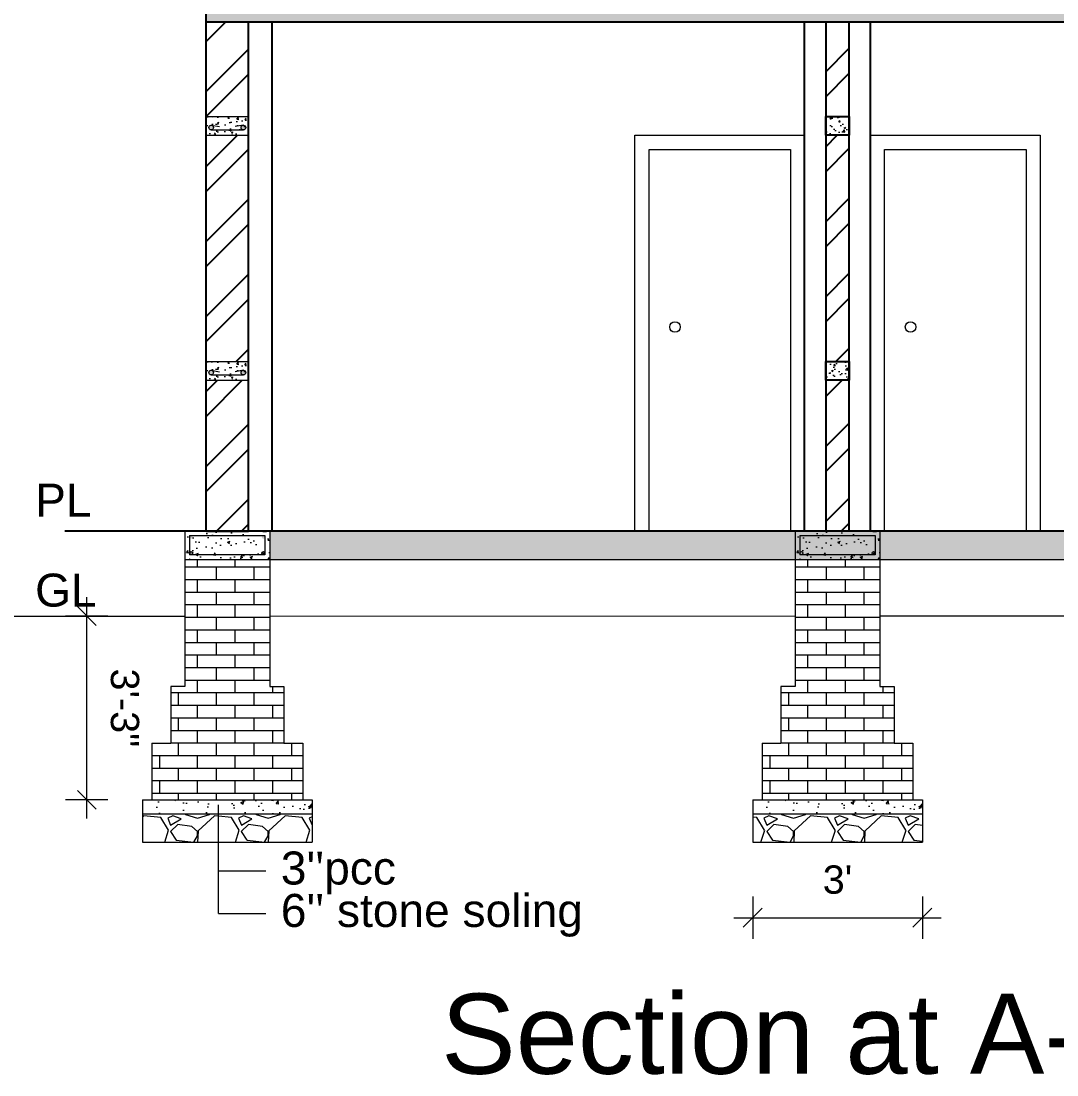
# Model space of a CAD drawing. Header units: inches. Extents: x 45643 to 78083, y -17830 to -3084.
# Drawn here: x 55432.8 to 55652.7, y -17231.1 to -17007.5 of the extents above; entities that cross this region are included whole.
import ezdxf

# ---------------------------------------------------------------- set-up
doc = ezdxf.new("R2010")
doc.units = ezdxf.units.IN
doc.header["$MEASUREMENT"] = 0
for name, color, linetype, lineweight in [('A_Title Text', 105, 'Continuous', 60), ('door', 3, 'Continuous', 13), ('steps', 253, 'Continuous', 20), ('WALL - A', 1, 'Continuous', 40)]:
    doc.layers.add(name, color=color, linetype=linetype, lineweight=lineweight)
doc.styles.add('Arial', font='arial.ttf')
doc.styles.get("Standard").update_dxf_attribs({"font": 'times.ttf'})
doc.dimstyles.new('Sudeep', dxfattribs={"dimtxt": 6, "dimasz": 4, "dimexe": 4.5, "dimexo": 4.5, "dimgap": 5, "dimtad": 1, "dimdec": 0, "dimlunit": 4, "dimtxsty": 'Arial', "dimblk": 'OBLIQUE', "dimcen": 250, "dimdle": 4, "dimclrd": 86, "dimclre": 5, "dimclrt": 1, "dimadec": 0, "dimazin": 0, "dimtfac": 1, "dimtdec": 0, "dimtix": 1, "dimtmove": 1, "dimatfit": 3, "dimldrblk": 'OBLIQUE', "dimfxl": 4.5, "dimfxlon": 1, "dimfrac": 2, "dimlwd": 15, "dimlwe": 13, "dimarcsym": 0})
pattern_1 = [(45, (53.661, -2485.036), (-7.9549513, 7.9549513), []), (45, (58.964, -2485.036), (-7.9549513, 7.9549513), [])]
pattern_2 = [(228.0127875, (-305569.0269, 13606.1665), (-120, -135), [2.01804, -199.7863207]), (184.96974073, (-305570.37694, 13604.66654), (180, 15), [3.46302, -342.8388714]), (132.51044708, (-305573.8269, 13604.3665), (150, -165), [2.44182, -241.74048894]), (267.273689, (-305579.67694, 13600.6165), (15, 300), [3.15357, -312.2033706]), (292.83365418, (-305579.82694, 13597.4665), (-75, 180), [3.092325, -306.1405969]), (357.273689, (-305578.62694, 13594.6165), (-300, 15), [3.15357, -312.2033706]), (37.69424047, (-305575.47694, 13594.46654), (-195, -150), [4.170435, -412.87272823]), (72.25532837, (-305572.17694, 13597.01654), (105, 330), [3.93732, -389.79482245]), (121.42956562, (-305570.97694, 13600.7665), (-120, 195), [3.16425, -313.26109665]), (175.2363583, (-305572.627, 13603.4665), (165, -15), [3.61248, -177.0114387]), (222.3974378, (-305576.22694, 13603.76654), (-180, -165), [4.67172, -462.5006251]), (138.81407483, (-305564.827, 13600.4665), (-105, 90), [1.594515, -157.8576722]), (171.4692344, (-305566.02694, 13601.5165), (195, -30), [3.033555, -300.32267124]), (225, (-305569.027, 13601.967), (-2e-15, -15), [2.121315, -19.09188844]), (203.1985905, (-305570.077, 13603.7665), (75, 30), [1.14237, -113.0942266]), (291.8014095, (-305571.127, 13603.3165), (-15, 45), [1.615545, -79.1619271]), (30.9637565, (-305570.527, 13601.8165), (45, 30), [2.623935, -84.8403434]), (161.5650512, (-305568.277, 13603.1665), (30, -15), [1.897365, -45.5367999]), (16.38954033, (-305579.8269, 13603.3165), (150, 45), [2.658, -263.1426772]), (70.34617594, (-305577.2769, 13604.0665), (-60, -165), [2.229915, -220.7611162]), (293.1985905, (-305568.277, 13606.1665), (-30, 75), [2.284725, -111.9518716]), (343.61045967, (-305567.3769, 13604.0665), (-150, 45), [2.658, -263.1426772]), (339.4439548, (-305579.827, 13594.0165), (-75, 30), [2.5632, -125.5968562]), (294.77514057, (-305577.4269, 13593.1165), (-75, 165), [2.14767, -212.61964595]), (66.8014095, (-305568.127, 13591.1665), (30, 75), [2.284725, -111.9518716]), (17.35402464, (-305567.2269, 13593.2665), (-195, -60), [2.514465, -248.9313542]), (69.4439548, (-305575.477, 13591.1665), (-30, -75), [1.2816, -126.8784562]), (101.3099325, (-305569.027, 13591.1665), (-15, 60), [0.76485, -75.7204427]), (165.9637565, (-305569.177, 13591.9165), (45, -15), [3.092325, -58.7542594]), (186.00900596, (-305572.17694, 13592.6665), (150, 15), [2.86575, -283.7088476]), (303.6900675, (-305570.527, 13600.4665), (-15, 30), [2.16333, -51.91993913]), (353.15722659, (-305569.32694, 13598.66654), (255, -30), [3.77691, -373.91343936]), (60.9453959, (-305565.577, 13598.2165), (-60, -105), [1.54434, -152.8901121]), (90, (-305564.827, 13599.567), (-15, 15), [0.9, -14.1]), (120.25643716, (-305572.4769, 13593.1165), (60, -105), [2.08386, -206.30279984]), (48.0127875, (-305573.5269, 13594.9165), (120, 135), [4.03608, -197.7682807]), (0, (-305570.827, 13597.917), (15, 15), [3.9, -11.1]), (325.30484647, (-305566.9269, 13597.9165), (150, -105), [2.37171, -234.7991145]), (254.0546041, (-305564.977, 13596.5665), (-15, -60), [2.18403, -107.01761834]), (207.64597536, (-305565.57694, 13594.46654), (-285, -150), [3.555975, -352.04211273]), (175.42607874, (-305568.72694, 13592.81654), (-195, 15), [3.761985, -372.4361011])]
pattern_3 = [(50, (-8851.66, 99396.5213), (5.73808146, -0.50201708), [0.6, -6.6]), (355, (-8851.66, 99396.521), (-1.11001067, 6.01753707), [0.48, -5.28]), (100.4514, (-8851.1816, 99396.4794), (4.62807505, 5.51551634), [0.50992152, -5.6091369]), (46.1842, (-8851.66, 99398.121), (8.5379284, -1.3241521), [0.9, -9.9]), (96.6356, (-8850.948, 99398.011), (7.47730164, 7.79294297), [0.7648823, -8.413704]), (351.1842, (-8851.66, 99398.121), (7.47729556, 7.7929488), [0.72, -7.92]), (21, (-8850.86, 99397.7213), (4.77525642, -3.22095113), [0.6, -6.6]), (326, (-8850.86, 99397.721), (1.94652266, 5.80120036), [0.48, -5.28]), (71.4514, (-8850.462, 99397.453), (6.72178103, 2.58024397), [0.50992152, -5.6091369]), (37.5, (-8851.6598, 99396.5213), (0.097278843, 2.66315083), [0, -5.216, 0, -5.36, 0, -5.3]), (7.5, (-8851.6598, 99396.5213), (2.1045563, 3.155293695), [0, -3.056, 0, -5.096, 0, -2.02]), (327.5, (-8853.4438, 99396.5213), (4.27057949, -0.180438974), [0, -2, 0, -6.24, 0, -8.28]), (317.5, (-8854.2438, 99396.5213), (4.66548935, 0.80083986), [0, -2.6, 0, -4.144, 0, -5.88])]
pattern_4 = [(50, (-8722.16, 99396.5213), (5.73808146, -0.50201708), [0.6, -6.6]), (355, (-8722.16, 99396.521), (-1.11001067, 6.01753707), [0.48, -5.28]), (100.4514, (-8721.6816, 99396.4794), (4.62807505, 5.51551634), [0.50992152, -5.6091369]), (46.1842, (-8722.16, 99398.121), (8.5379284, -1.3241521), [0.9, -9.9]), (96.6356, (-8721.448, 99398.011), (7.47730164, 7.79294297), [0.7648823, -8.413704]), (351.1842, (-8722.16, 99398.121), (7.47729556, 7.7929488), [0.72, -7.92]), (21, (-8721.36, 99397.7213), (4.77525642, -3.22095113), [0.6, -6.6]), (326, (-8721.36, 99397.721), (1.94652266, 5.80120036), [0.48, -5.28]), (71.4514, (-8720.962, 99397.453), (6.72178103, 2.58024397), [0.50992152, -5.6091369]), (37.5, (-8722.1598, 99396.5213), (0.097278843, 2.66315083), [0, -5.216, 0, -5.36, 0, -5.3]), (7.5, (-8722.1598, 99396.5213), (2.1045563, 3.155293695), [0, -3.056, 0, -5.096, 0, -2.02]), (327.5, (-8723.9438, 99396.5213), (4.27057949, -0.180438974), [0, -2, 0, -6.24, 0, -8.28]), (317.5, (-8724.7438, 99396.5213), (4.66548935, 0.80083986), [0, -2.6, 0, -4.144, 0, -5.88])]
pattern_5 = [(50, (53.6606, -2485.0362), (3.58630091, -0.31376067), [0.375, -4.125]), (355, (53.6606, -2485.0362), (-0.69375667, 3.76096067), [0.3, -3.3]), (100.4514445, (53.9595, -2485.0623), (2.89254423, 3.44719995), [0.31870096, -3.50571056]), (46.1842, (53.6606, -2484.036), (5.33620665, -0.8275964), [0.5625, -6.1875]), (96.635635, (54.1053, -2484.105), (4.67330973, 4.870593), [0.4780517, -5.2585688]), (351.184164, (53.6606, -2484.036), (4.6733097, 4.870593), [0.45, -4.95]), (21, (54.1606, -2484.2862), (2.98453526, -2.01309445), [0.375, -4.125]), (326, (54.1606, -2484.2862), (1.21657666, 3.62575023), [0.3, -3.3]), (71.451445, (54.4093, -2484.454), (4.20111188, 1.61265576), [0.31870095, -3.50571056]), (37.5, (53.6606, -2485.0362), (0.060799277, 1.66446927), [0, -3.26, 0, -3.35, 0, -3.3125]), (7.5, (53.6606, -2485.0362), (1.315347687, 1.97205856), [0, -1.91, 0, -3.185, 0, -1.2625]), (327.5, (52.5456, -2485.0362), (2.66911218, -0.11277436), [0, -1.25, 0, -3.9, 0, -5.175]), (317.5, (52.0456, -2485.0362), (2.91593085, 0.50052491), [0, -1.625, 0, -2.59, 0, -3.675])]

# ---------------------------------------------------------------- blocks, each defined once
blk = doc.blocks.new('_Oblique')
at = {"color": 0, "linetype": 'ByBlock', "lineweight": -2}
blk.add_line((-0.5, -0.5), (0.5, 0.5), dxfattribs=at)
blk = doc.blocks.new('*D1843')
at = {"layer": 'A_Title Text', "color": 86, "lineweight": 15, "transparency": 16777216}
blk.add_line((55446.77, -17176.7), (55446.77, -17129.71), dxfattribs=at)
at = {"layer": 'A_Title Text', "color": 5, "lineweight": 13, "transparency": 16777216}
for p, q in [((55451.27, -17133.71), (55442.27, -17133.71)), ((55451.27, -17172.7), (55442.27, -17172.7))]:
    blk.add_line(p, q, dxfattribs=at)
at = {"layer": 'Defpoints', "color": 0, "transparency": 16777216}
for p in [(55446.77, -17133.71), (55458.59, -17133.71), (55458.59, -17172.7)]:
    blk.add_point(p, dxfattribs=at)
at = {"layer": 'A_Title Text', "color": 86, "lineweight": 15, "transparency": 16777216, "xscale": 4, "yscale": 4, "zscale": 4}
for p, rotation in [((55446.77, -17133.71), 90.00136327111544), ((55446.77, -17172.7), 270.0013632711154)]:
    blk.add_blockref('_Oblique', p, dxfattribs=dict(at, rotation=rotation))
at = {"layer": 'A_Title Text', "color": 1, "transparency": 16777216, "insert": (55454.84, -17153.2), "char_height": 6, "attachment_point": 5, "rotation": 270.0014, "style": 'Arial'}
blk.add_mtext('3\'-3"', dxfattribs=at)
blk = doc.blocks.new('*D1844')
at = {"layer": 'A_Title Text', "color": 5, "lineweight": 13, "transparency": 16777216}
for p, q in [((55588.09, -17193.23), (55588.09, -17202.23)), ((55624.09, -17193.23), (55624.09, -17202.23))]:
    blk.add_line(p, q, dxfattribs=at)
at = {"layer": 'A_Title Text', "color": 86, "lineweight": 15, "transparency": 16777216}
blk.add_line((55584.09, -17197.73), (55628.09, -17197.73), dxfattribs=at)
at = {"layer": 'Defpoints', "color": 0, "transparency": 16777216}
for p in [(55588.09, -17178.7), (55624.09, -17178.7), (55624.09, -17197.73)]:
    blk.add_point(p, dxfattribs=at)
at = {"layer": 'A_Title Text', "color": 86, "lineweight": 15, "transparency": 16777216, "xscale": 4, "yscale": 4, "zscale": 4, "rotation": 180}
blk.add_blockref('_Oblique', (55588.09, -17197.73), dxfattribs=at)
at = {"layer": 'A_Title Text', "color": 86, "lineweight": 15, "transparency": 16777216, "xscale": 4, "yscale": 4, "zscale": 4}
blk.add_blockref('_Oblique', (55624.09, -17197.73), dxfattribs=at)
at = {"layer": 'A_Title Text', "color": 1, "transparency": 16777216, "insert": (55606.09, -17189.67), "char_height": 6, "attachment_point": 5, "style": 'Arial'}
blk.add_mtext("3'", dxfattribs=at)

msp = doc.modelspace()

# ---------------------------------------------------------------- hatches: boundary and pattern name
at = {"linetype": 'ByBlock', "lineweight": 5}
h = msp.add_hatch(dxfattribs=at)
h.set_pattern_fill('AR-CONC', scale=0.5, style=0)
h.set_pattern_definition([(50, (9233.162, 51776.0503), (3.58630091, -0.31376067), [0.375, -4.125]), (355, (9233.162, 51776.0503), (-0.69375667, 3.76096067), [0.3, -3.3]), (100.4514, (9233.4607, 51776.024), (2.89254691, 3.44719771), [0.31870095, -3.50571056]), (46.1842, (9233.162, 51777.0503), (5.33620524, -0.82759507), [0.5625, -6.1875]), (96.6356, (9233.6066, 51776.9813), (4.67331353, 4.87058935), [0.47805144, -5.258565]), (351.1842, (9233.162, 51777.0503), (4.67330973, 4.870593), [0.45, -4.95]), (21, (9233.662, 51776.8003), (2.98453526, -2.01309445), [0.375, -4.125]), (326, (9233.662, 51776.8003), (1.21657666, 3.62575023), [0.3, -3.3]), (71.4514, (9233.9106, 51776.6325), (4.20111314, 1.61265248), [0.31870095, -3.50571056]), (37.5, (9233.1619, 51776.0503), (0.060799277, 1.66446927), [0, -3.26, 0, -3.35, 0, -3.3125]), (7.5, (9233.1619, 51776.0503), (1.315347687, 1.97205856), [0, -1.91, 0, -3.185, 0, -1.2625]), (327.5, (9232.0469, 51776.0503), (2.66911218, -0.112774359), [0, -1.25, 0, -3.9, 0, -5.175]), (317.5, (9231.5469, 51776.0503), (2.91593085, 0.50052491), [0, -1.625, 0, -2.59, 0, -3.675])])
h.paths.add_polyline_path([(55481.09, -17027.7), (55472.09, -17027.7), (55472.09, -17031.7), (55481.09, -17031.7)])
edge = h.paths.add_edge_path(flags=16)
edge.add_arc((55480, -17030.34), 0.496, 180, 268.058, ccw=False)
edge.add_arc((55480, -17030.34), 0.496, 0, 180, ccw=False)
edge.add_arc((55480, -17030.34), 0.496, -91.942, 0, ccw=False)
edge.add_line((55479.99, -17030.84), (55473.19, -17030.84))
edge.add_arc((55473.17, -17030.34), 0.496, 180, 271.942, ccw=False)
edge.add_arc((55473.17, -17030.34), 0.496, 0, 180, ccw=False)
edge.add_arc((55473.17, -17030.34), 0.496, -88.058, 0, ccw=False)
edge.add_line((55473.19, -17030.84), (55479.99, -17030.84))
h = msp.add_hatch(dxfattribs=at)
h.set_pattern_fill('AR-CONC', scale=0.5, style=0)
h.set_pattern_definition(pattern_5)
h.paths.add_polyline_path([(55603.59, -17027.7), (55603.59, -17031.7), (55608.59, -17031.7), (55608.59, -17027.7)])
h = msp.add_hatch(color=7, dxfattribs=at)
h.paths.add_polyline_path([(55480.5, -17030.07, 0.414214), (55480, -17029.57), (55479.84, -17029.6, 0.315664), (55479.51, -17030.07, 1)])
h.paths.add_polyline_path([(55473.34, -17029.6), (55473.17, -17029.57, 0.414214), (55472.67, -17030.07, 0.404321), (55473.15, -17030.57), (55473.19, -17030.57, 0.404321), (55473.67, -17030.07, 0.315664)])
h = msp.add_hatch(dxfattribs=at)
h.set_pattern_fill('AR-CONC', scale=0.5, style=0)
h.set_pattern_definition([(50, (9233.162, 51724.0503), (3.58630091, -0.31376067), [0.375, -4.125]), (355, (9233.162, 51724.0503), (-0.69375667, 3.76096067), [0.3, -3.3]), (100.4514, (9233.4607, 51724.024), (2.89254691, 3.44719771), [0.31870095, -3.50571056]), (46.1842, (9233.162, 51725.0503), (5.33620524, -0.82759507), [0.5625, -6.1875]), (96.6356, (9233.6066, 51724.9813), (4.67331353, 4.87058935), [0.47805144, -5.258565]), (351.1842, (9233.162, 51725.0503), (4.67330973, 4.870593), [0.45, -4.95]), (21, (9233.662, 51724.8003), (2.98453526, -2.01309445), [0.375, -4.125]), (326, (9233.662, 51724.8003), (1.21657666, 3.62575023), [0.3, -3.3]), (71.4514, (9233.9106, 51724.6325), (4.20111314, 1.61265248), [0.31870095, -3.50571056]), (37.5, (9233.1619, 51724.0503), (0.060799277, 1.66446927), [0, -3.26, 0, -3.35, 0, -3.3125]), (7.5, (9233.1619, 51724.0503), (1.315347687, 1.97205856), [0, -1.91, 0, -3.185, 0, -1.2625]), (327.5, (9232.0469, 51724.0503), (2.66911218, -0.112774359), [0, -1.25, 0, -3.9, 0, -5.175]), (317.5, (9231.5469, 51724.0503), (2.91593085, 0.50052491), [0, -1.625, 0, -2.59, 0, -3.675])])
h.paths.add_polyline_path([(55481.09, -17079.7), (55472.09, -17079.7), (55472.09, -17083.7), (55481.09, -17083.7)])
edge = h.paths.add_edge_path(flags=16)
edge.add_arc((55480, -17082.34), 0.496, 180, 268.058, ccw=False)
edge.add_arc((55480, -17082.34), 0.496, 0, 180, ccw=False)
edge.add_arc((55480, -17082.34), 0.496, -91.942, 0, ccw=False)
edge.add_line((55479.99, -17082.84), (55473.19, -17082.84))
edge.add_arc((55473.17, -17082.34), 0.496, 180, 271.942, ccw=False)
edge.add_arc((55473.17, -17082.34), 0.496, 0, 180, ccw=False)
edge.add_arc((55473.17, -17082.34), 0.496, -88.058, 0, ccw=False)
edge.add_line((55473.19, -17082.84), (55479.99, -17082.84))
h = msp.add_hatch(dxfattribs=at)
h.set_pattern_fill('AR-CONC', scale=0.5, style=0)
h.set_pattern_definition(pattern_5)
h.paths.add_polyline_path([(55608.59, -17079.7), (55603.59, -17079.7), (55603.59, -17083.7), (55608.59, -17083.7)])
h = msp.add_hatch(color=7, dxfattribs=at)
h.paths.add_polyline_path([(55480.5, -17082.07, 0.414214), (55480, -17081.57), (55479.84, -17081.6, 0.315664), (55479.51, -17082.07, 1)])
h.paths.add_polyline_path([(55473.34, -17081.6), (55473.17, -17081.57, 0.414214), (55472.67, -17082.07, 0.404321), (55473.15, -17082.57), (55473.19, -17082.57, 0.404321), (55473.67, -17082.07, 0.315664)])
at = {"layer": 'door', "ltscale": 0.5}
h = msp.add_hatch(dxfattribs=at)
h.set_pattern_fill('AR-CONC', color=256, scale=0.8, style=0)
h.set_pattern_definition(pattern_3)
h.paths.add_polyline_path([(55485.59, -17115.7), (55467.59, -17115.7), (55467.59, -17121.7), (55485.59, -17121.7), (55485.59, -17116.65)])
h.paths.add_polyline_path([(55484.59, -17116.65), (55484.59, -17120.7), (55468.59, -17120.7), (55468.59, -17116.65), (55468.89, -17116.65, -0.049683), (55468.95, -17116.65)], flags=16)
h.paths.add_polyline_path([(55484.58, -17116.99, -1), (55483.91, -17116.99, -1)], flags=0)
h.paths.add_polyline_path([(55484.59, -17120.37, -1), (55483.92, -17120.37, -1)], flags=16)
h.paths.add_polyline_path([(55469.26, -17120.37, -1), (55468.59, -17120.37, -1)], flags=16)
h = msp.add_hatch(dxfattribs=at)
h.set_pattern_fill('AR-CONC', color=256, scale=0.8, style=0)
h.set_pattern_definition(pattern_4)
h.paths.add_polyline_path([(55615.09, -17115.7), (55597.09, -17115.7), (55597.09, -17121.7), (55615.09, -17121.7), (55615.09, -17116.65)])
h.paths.add_polyline_path([(55614.09, -17116.65), (55614.09, -17120.7), (55598.09, -17120.7), (55598.09, -17116.65), (55598.39, -17116.65, -0.049683), (55598.45, -17116.65)], flags=16)
h.paths.add_polyline_path([(55614.08, -17116.99, -1), (55613.41, -17116.99, -1)], flags=0)
h.paths.add_polyline_path([(55614.09, -17120.37, -1), (55613.42, -17120.37, -1)], flags=16)
h.paths.add_polyline_path([(55598.76, -17120.37, -1), (55598.09, -17120.37, -1)], flags=16)
h = msp.add_hatch(dxfattribs=at)
h.set_pattern_fill('AR-CONC', color=256, scale=0.8, style=0)
h.set_pattern_definition(pattern_3)
h.paths.add_polyline_path([(55484.59, -17116.65), (55468.59, -17116.65), (55468.59, -17120.7), (55484.59, -17120.7)])
h = msp.add_hatch(color=256, dxfattribs=at)
h.paths.add_polyline_path([(55469.26, -17116.98, 0.385424), (55468.95, -17116.65), (55468.89, -17116.65, 0.385424), (55468.59, -17116.98, 1)])
h.paths.add_polyline_path([(55468.59, -17120.37, 1), (55469.26, -17120.37, 1)])
h.paths.add_polyline_path([(55483.91, -17116.99, 1), (55484.58, -17116.99, 1)])
h.paths.add_polyline_path([(55483.92, -17120.37, 1), (55484.59, -17120.37, 1)])
h = msp.add_hatch(dxfattribs=at)
h.set_pattern_fill('AR-CONC', color=256, scale=0.8, style=0)
h.set_pattern_definition(pattern_4)
h.paths.add_polyline_path([(55614.09, -17116.65), (55598.09, -17116.65), (55598.09, -17120.7), (55614.09, -17120.7)])
h = msp.add_hatch(color=256, dxfattribs=at)
h.paths.add_polyline_path([(55598.76, -17116.98, 0.385424), (55598.45, -17116.65), (55598.39, -17116.65, 0.385424), (55598.09, -17116.98, 1)])
h.paths.add_polyline_path([(55598.09, -17120.37, 1), (55598.76, -17120.37, 1)])
h.paths.add_polyline_path([(55613.41, -17116.99, 1), (55614.08, -17116.99, 1)])
h.paths.add_polyline_path([(55613.42, -17120.37, 1), (55614.09, -17120.37, 1)])
at = {"layer": 'door', "ltscale": 0.5, "transparency": 33554648}
h = msp.add_hatch(dxfattribs=at)
h.set_pattern_fill('AR-BRSTD', color=256)
h.set_pattern_definition([(0, (-99925.7338, 9762.727), (0, 2.667), []), (90, (-99925.7338, 9762.727), (-4, 2.667), [2.667, -2.667])])
h.paths.add_polyline_path([(55485.59, -17121.7), (55467.59, -17121.7), (55467.59, -17148.7), (55485.59, -17148.7)])
h.paths.add_polyline_path([(55488.59, -17148.7), (55464.59, -17148.7), (55464.59, -17160.7), (55485.59, -17160.7), (55488.59, -17160.7)])
h.paths.add_polyline_path([(55492.59, -17160.7), (55485.59, -17160.7), (55464.59, -17160.7), (55460.59, -17160.7), (55460.59, -17172.7), (55492.59, -17172.7)])
h = msp.add_hatch(dxfattribs=at)
h.set_pattern_fill('AR-BRSTD', color=256)
h.set_pattern_definition([(0, (-99796.2338, 9762.727), (0, 2.667), []), (90, (-99796.2338, 9762.727), (-4, 2.667), [2.667, -2.667])])
h.paths.add_polyline_path([(55615.09, -17121.7), (55597.09, -17121.7), (55597.09, -17148.7), (55615.09, -17148.7)])
h.paths.add_polyline_path([(55618.09, -17148.7), (55594.09, -17148.7), (55594.09, -17160.7), (55615.09, -17160.7), (55618.09, -17160.7)])
h.paths.add_polyline_path([(55622.09, -17160.7), (55615.09, -17160.7), (55594.09, -17160.7), (55590.09, -17160.7), (55590.09, -17172.7), (55622.09, -17172.7)])
at = {"layer": 'door', "ltscale": 0.5}
h = msp.add_hatch(dxfattribs=at)
h.set_pattern_fill('AR-CONC', color=256, style=0)
h.set_pattern_definition([(50, (50708.8477, 51270.18), (7.17260183, -0.62752135), [0.75, -8.25]), (355, (50708.848, 51270.18), (-1.3875133, 7.5219213), [0.6, -6.6]), (100.4514, (50709.4454, 51270.1277), (5.7850938, 6.8943954), [0.6374019, -7.0114211]), (46.1842, (50708.848, 51272.18), (10.6724105, -1.6551901), [1.125, -12.375]), (96.6356, (50709.737, 51272.042), (9.346627, 9.7411787), [0.9561029, -10.51713]), (351.1842, (50708.848, 51272.18), (9.3466195, 9.741186), [0.9, -9.9]), (21, (50709.8477, 51271.68), (5.9690705, -4.0261889), [0.75, -8.25]), (326, (50709.848, 51271.68), (2.4331533, 7.25150045), [0.6, -6.6]), (71.4514, (50710.345, 51271.3444), (8.4022263, 3.225305), [0.6374019, -7.0114211]), (37.5, (50708.8477, 51270.18), (0.12159855, 3.32893854), [0, -6.52, 0, -6.7, 0, -6.625]), (7.5, (50708.8477, 51270.18), (2.63069537, 3.94411712), [0, -3.82, 0, -6.37, 0, -2.525]), (327.5, (50706.6177, 51270.18), (5.33822436, -0.22554872), [0, -2.5, 0, -7.8, 0, -10.35]), (317.5, (50705.6177, 51270.18), (5.8318617, 1.00104982), [0, -3.25, 0, -5.18, 0, -7.35])])
h.paths.add_polyline_path([(55494.59, -17172.7), (55458.59, -17172.7), (55458.59, -17175.7), (55494.59, -17175.7)])
h = msp.add_hatch(dxfattribs=at)
h.set_pattern_fill('AR-CONC', color=256, style=0)
h.set_pattern_definition([(50, (50838.3477, 51270.18), (7.17260183, -0.62752135), [0.75, -8.25]), (355, (50838.348, 51270.18), (-1.3875133, 7.5219213), [0.6, -6.6]), (100.4514, (50838.9454, 51270.1277), (5.7850938, 6.8943954), [0.6374019, -7.0114211]), (46.1842, (50838.348, 51272.18), (10.6724105, -1.6551901), [1.125, -12.375]), (96.6356, (50839.237, 51272.042), (9.346627, 9.7411787), [0.9561029, -10.51713]), (351.1842, (50838.348, 51272.18), (9.3466195, 9.741186), [0.9, -9.9]), (21, (50839.3477, 51271.68), (5.9690705, -4.0261889), [0.75, -8.25]), (326, (50839.348, 51271.68), (2.4331533, 7.25150045), [0.6, -6.6]), (71.4514, (50839.845, 51271.3444), (8.4022263, 3.225305), [0.6374019, -7.0114211]), (37.5, (50838.3477, 51270.18), (0.12159855, 3.32893854), [0, -6.52, 0, -6.7, 0, -6.625]), (7.5, (50838.3477, 51270.18), (2.63069537, 3.94411712), [0, -3.82, 0, -6.37, 0, -2.525]), (327.5, (50836.1177, 51270.18), (5.33822436, -0.22554872), [0, -2.5, 0, -7.8, 0, -10.35]), (317.5, (50835.1177, 51270.18), (5.8318617, 1.00104982), [0, -3.25, 0, -5.18, 0, -7.35])])
h.paths.add_polyline_path([(55624.09, -17172.7), (55588.09, -17172.7), (55588.09, -17175.7), (55624.09, -17175.7)])
at = {"layer": 'door', "ltscale": 0.5, "transparency": 33554648}
h = msp.add_hatch(dxfattribs=at)
h.set_pattern_fill('GRAVEL', color=256, scale=15)
h.set_pattern_definition(pattern_2)
h.paths.add_polyline_path([(55474.74, -17175.7), (55458.59, -17175.7), (55458.59, -17181.7), (55474.74, -17181.7)])
h = msp.add_hatch(dxfattribs=at)
h.set_pattern_fill('GRAVEL', color=256, scale=15)
h.set_pattern_definition(pattern_2)
h.paths.add_polyline_path([(55494.59, -17181.7), (55494.59, -17175.7), (55474.74, -17175.7), (55474.74, -17181.7)])
h = msp.add_hatch(dxfattribs=at)
h.set_pattern_fill('GRAVEL', color=256, scale=15)
h.set_pattern_definition([(228.0127875, (-305592.5269, 13606.1665), (-120, -135), [2.01804, -199.7863207]), (184.96974073, (-305593.87694, 13604.66654), (180, 15), [3.46302, -342.8388714]), (132.51044708, (-305597.3269, 13604.3665), (150, -165), [2.44182, -241.74048894]), (267.273689, (-305603.17694, 13600.6165), (15, 300), [3.15357, -312.2033706]), (292.83365418, (-305603.32694, 13597.4665), (-75, 180), [3.092325, -306.1405969]), (357.273689, (-305602.12694, 13594.6165), (-300, 15), [3.15357, -312.2033706]), (37.69424047, (-305598.97694, 13594.46654), (-195, -150), [4.170435, -412.87272823]), (72.25532837, (-305595.67694, 13597.01654), (105, 330), [3.93732, -389.79482245]), (121.42956562, (-305594.47694, 13600.7665), (-120, 195), [3.16425, -313.26109665]), (175.2363583, (-305596.127, 13603.4665), (165, -15), [3.61248, -177.0114387]), (222.3974378, (-305599.72694, 13603.76654), (-180, -165), [4.67172, -462.5006251]), (138.81407483, (-305588.327, 13600.4665), (-105, 90), [1.594515, -157.8576722]), (171.4692344, (-305589.52694, 13601.5165), (195, -30), [3.033555, -300.32267124]), (225, (-305592.527, 13601.967), (-2e-15, -15), [2.121315, -19.09188844]), (203.1985905, (-305593.577, 13603.7665), (75, 30), [1.14237, -113.0942266]), (291.8014095, (-305594.627, 13603.3165), (-15, 45), [1.615545, -79.1619271]), (30.9637565, (-305594.027, 13601.8165), (45, 30), [2.623935, -84.8403434]), (161.5650512, (-305591.777, 13603.1665), (30, -15), [1.897365, -45.5367999]), (16.38954033, (-305603.3269, 13603.3165), (150, 45), [2.658, -263.1426772]), (70.34617594, (-305600.7769, 13604.0665), (-60, -165), [2.229915, -220.7611162]), (293.1985905, (-305591.777, 13606.1665), (-30, 75), [2.284725, -111.9518716]), (343.61045967, (-305590.8769, 13604.0665), (-150, 45), [2.658, -263.1426772]), (339.4439548, (-305603.327, 13594.0165), (-75, 30), [2.5632, -125.5968562]), (294.77514057, (-305600.9269, 13593.1165), (-75, 165), [2.14767, -212.61964595]), (66.8014095, (-305591.627, 13591.1665), (30, 75), [2.284725, -111.9518716]), (17.35402464, (-305590.7269, 13593.2665), (-195, -60), [2.514465, -248.9313542]), (69.4439548, (-305598.977, 13591.1665), (-30, -75), [1.2816, -126.8784562]), (101.3099325, (-305592.527, 13591.1665), (-15, 60), [0.76485, -75.7204427]), (165.9637565, (-305592.677, 13591.9165), (45, -15), [3.092325, -58.7542594]), (186.00900596, (-305595.67694, 13592.6665), (150, 15), [2.86575, -283.7088476]), (303.6900675, (-305594.027, 13600.4665), (-15, 30), [2.16333, -51.91993913]), (353.15722659, (-305592.82694, 13598.66654), (255, -30), [3.77691, -373.91343936]), (60.9453959, (-305589.077, 13598.2165), (-60, -105), [1.54434, -152.8901121]), (90, (-305588.327, 13599.567), (-15, 15), [0.9, -14.1]), (120.25643716, (-305595.9769, 13593.1165), (60, -105), [2.08386, -206.30279984]), (48.0127875, (-305597.0269, 13594.9165), (120, 135), [4.03608, -197.7682807]), (0, (-305594.327, 13597.917), (15, 15), [3.9, -11.1]), (325.30484647, (-305590.4269, 13597.9165), (150, -105), [2.37171, -234.7991145]), (254.0546041, (-305588.477, 13596.5665), (-15, -60), [2.18403, -107.01761834]), (207.64597536, (-305589.07694, 13594.46654), (-285, -150), [3.555975, -352.04211273]), (175.42607874, (-305592.22694, 13592.81654), (-195, 15), [3.761985, -372.4361011])])
h.paths.add_polyline_path([(55624.09, -17175.7), (55588.09, -17175.7), (55588.09, -17181.7), (55624.09, -17181.7)])
at = {"layer": 'steps', "ltscale": 0.3}
h = msp.add_hatch(dxfattribs=at)
h.set_pattern_fill('AR-CONC', scale=0.8, style=0)
h.set_pattern_definition([(50, (53.6606, -2485.036), (5.73808146, -0.50201708), [0.6, -6.6]), (355, (53.6606, -2485.036), (-1.11001067, 6.01753707), [0.48, -5.28]), (100.451444, (54.139, -2485.078), (4.6280708, 5.51551993), [0.50992154, -5.6091369]), (46.1842, (53.6606, -2483.436), (8.53793065, -1.32415425), [0.9, -9.9]), (96.635635, (54.372, -2483.5465), (7.4772956, 7.7929488), [0.7648827, -8.4137101]), (351.184164, (53.661, -2483.436), (7.4772956, 7.7929488), [0.72, -7.92]), (21, (54.4606, -2483.836), (4.7752564, -3.22095113), [0.6, -6.6]), (326, (54.4606, -2483.836), (1.94652266, 5.80120036), [0.48, -5.28]), (71.451445, (54.8585, -2484.1046), (6.721779, 2.5802492), [0.5099215, -5.6091369]), (37.5, (53.6606, -2485.0362), (0.09727884, 2.66315083), [0, -5.216, 0, -5.36, 0, -5.3]), (7.5, (53.6606, -2485.0362), (2.1045563, 3.1552937), [0, -3.056, 0, -5.096, 0, -2.02]), (327.5, (51.8766, -2485.0362), (4.27057949, -0.18043897), [0, -2, 0, -6.24, 0, -8.28]), (317.5, (51.0766, -2485.036), (4.66548935, 0.80083986), [0, -2.6, 0, -4.144, 0, -5.88])])
h.paths.add_polyline_path([(55606.1, -17003.7), (55472.09, -17003.7), (55472.09, -17007.7), (55749.6, -17007.7), (55749.6, -17003.7)])
h = msp.add_hatch(dxfattribs=at)
h.set_pattern_fill('AR-CONC', scale=0.8, style=0)
h.set_pattern_definition([(50, (55611.587, -17118.7007), (5.73808, -0.50202), [0.6, -6.6]), (355, (55611.587, -17118.7007), (-1.11, 6.01754), [0.48, -5.28]), (100.4514, (55612.065, -17118.7425), (4.62807, 5.51552), [0.50992, -5.60914]), (46.184, (55611.587, -17117.101), (8.53793, -1.32415), [0.9, -9.9]), (96.636, (55612.2986, -17117.211), (7.4773, 7.79295), [0.7649, -8.4137]), (351.184, (55611.587, -17117.101), (7.4773, 7.79295), [0.72, -7.92]), (21, (55612.387, -17117.5007), (4.77526, -3.22095), [0.6, -6.6]), (326, (55612.387, -17117.5007), (1.94652, 5.8012), [0.48, -5.28]), (71.4514, (55612.785, -17117.769), (6.72178, 2.58025), [0.50992, -5.60914]), (37.5, (55611.587, -17118.7007), (0.09728, 2.66315), [0, -5.216, 0, -5.36, 0, -5.3]), (7.5, (55611.587, -17118.7007), (2.104556, 3.155294), [0, -3.056, 0, -5.096, 0, -2.02]), (327.5, (55609.803, -17118.7007), (4.27058, -0.18044), [0, -2, 0, -6.24, 0, -8.28]), (317.5, (55609.003, -17118.7007), (4.66549, 0.80084), [0, -2.6, 0, -4.144, 0, -5.88])])
h.paths.add_polyline_path([(55736.1, -17115.7), (55485.59, -17115.7), (55485.59, -17121.7), (55736.1, -17121.7)])
at = {"layer": 'WALL - A', "lineweight": 25}
h = msp.add_hatch(dxfattribs=at)
h.set_pattern_fill('ANSI32', color=256, scale=30, style=0)
h.set_pattern_definition(pattern_1)
h.paths.add_polyline_path([(55481.09, -17031.7), (55472.09, -17031.7), (55472.09, -17079.7), (55481.09, -17079.7)])
h.paths.add_polyline_path([(55472.09, -17027.7), (55481.09, -17027.7), (55481.09, -17007.7), (55472.09, -17007.7)])
h.paths.add_polyline_path([(55481.09, -16974.67), (55472.09, -16973.7), (55472.09, -17003.7), (55481.09, -17003.7)])
h.paths.add_polyline_path([(55481.09, -17083.7), (55472.09, -17083.7), (55472.09, -17115.7), (55481.09, -17115.7)])
h = msp.add_hatch(dxfattribs=at)
h.set_pattern_fill('ANSI32', color=256, scale=30, style=0)
h.set_pattern_definition(pattern_1)
h.paths.add_polyline_path([(55608.59, -17083.7), (55603.59, -17083.7), (55603.59, -17115.7), (55608.59, -17115.7)])
h.paths.add_polyline_path([(55608.59, -17031.7), (55603.59, -17031.7), (55603.59, -17079.7), (55608.59, -17079.7)])
h.paths.add_polyline_path([(55603.59, -17027.7), (55608.59, -17027.7), (55608.59, -17007.7), (55603.59, -17007.7)])
h.paths.add_polyline_path([(55603.59, -17003.7), (55608.59, -17003.7), (55608.59, -16988.46), (55603.59, -16987.92)])

# ---------------------------------------------------------------- linework, layer by layer
for p, q in [((55472.09, -17115.7), (55472.09, -17003.7)), ((55749.6, -17007.7), (55472.09, -17007.7)), ((55481.09, -17115.7), (55481.09, -17007.7)), ((55486.09, -17115.7), (55486.09, -17007.7)), ((55599.09, -17115.7), (55599.09, -17007.7)), ((55603.59, -17007.7), (55603.59, -17115.7)), ((55608.59, -17115.7), (55608.59, -17007.7)), ((55613.09, -17115.7), (55613.09, -17007.7)), ((55472.09, -17115.7), (55442.09, -17115.7)), ((55754.1, -17115.7), (55472.09, -17115.7)), ((55472.09, -17115.7), (55481.09, -17115.7)), ((55608.59, -17115.7), (55603.59, -17115.7))]:
    msp.add_line(p, q)
at = {"color": 7, "linetype": 'ByBlock', "lineweight": 5}
for p, q in [((55472.09, -17027.7), (55481.09, -17027.7)), ((55473.15, -17030.57), (55480, -17030.57)), ((55473.17, -17029.57), (55474.92, -17029.88)), ((55480, -17029.57), (55478.26, -17029.88)), ((55472.09, -17031.7), (55481.09, -17031.7)), ((55472.09, -17031.7), (55481.09, -17031.7)), ((55472.09, -17079.7), (55481.09, -17079.7)), ((55473.17, -17081.57), (55474.92, -17081.88)), ((55480, -17081.57), (55478.26, -17081.88)), ((55472.09, -17083.7), (55481.09, -17083.7)), ((55472.09, -17083.7), (55481.09, -17083.7)), ((55473.15, -17082.57), (55480, -17082.57)), ((55474.74, -17196.86), (55474.74, -17173.8)), ((55474.74, -17187.77), (55484.74, -17187.77)), ((55474.74, -17196.86), (55484.74, -17196.86))]:
    msp.add_line(p, q, dxfattribs=at)
at = {"color": 7, "linetype": 'ByBlock', "lineweight": 5, "ltscale": 10}
for p, q in [((55425.95, -17133.71), (55467.59, -17133.71)), ((55485.59, -17133.71), (55597.09, -17133.7)), ((55615.09, -17133.7), (55736.1, -17133.69))]:
    msp.add_line(p, q, dxfattribs=at)
for points in [[(55603.59, -17027.7), (55608.59, -17027.7), (55608.59, -17031.7), (55603.59, -17031.7)], [(55603.59, -17079.7), (55608.59, -17079.7), (55608.59, -17083.7), (55603.59, -17083.7)]]:
    msp.add_lwpolyline(points, close=True)
at = {"color": 7, "linetype": 'ByBlock', "lineweight": 5}
for centre in [(55473.17, -17030.07), (55480, -17030.07), (55473.17, -17082.07), (55480, -17082.07)]:
    msp.add_circle(centre, 0.496, dxfattribs=at)
at = {"layer": 'door', "ltscale": 0.5}
for p, q in [((55467.59, -17115.7), (55467.59, -17148.7)), ((55485.59, -17115.7), (55485.59, -17148.7)), ((55597.09, -17115.7), (55597.09, -17148.7)), ((55615.09, -17115.7), (55615.09, -17148.7)), ((55468.59, -17116.65), (55468.59, -17120.7)), ((55468.59, -17116.65), (55484.59, -17116.65)), ((55484.59, -17116.65), (55484.59, -17120.7)), ((55598.09, -17116.65), (55598.09, -17120.7)), ((55598.09, -17116.65), (55614.09, -17116.65)), ((55614.09, -17116.65), (55614.09, -17120.7)), ((55467.59, -17121.7), (55485.59, -17121.7)), ((55484.59, -17120.7), (55468.59, -17120.7)), ((55472.09, -17121.7), (55736.1, -17121.7)), ((55597.09, -17121.7), (55615.09, -17121.7)), ((55614.09, -17120.7), (55598.09, -17120.7)), ((55464.59, -17148.7), (55464.59, -17160.7)), ((55467.59, -17148.7), (55464.59, -17148.7)), ((55485.59, -17148.7), (55488.59, -17148.7)), ((55488.59, -17148.7), (55488.59, -17160.7)), ((55594.09, -17148.7), (55594.09, -17160.7)), ((55597.09, -17148.7), (55594.09, -17148.7)), ((55615.09, -17148.7), (55618.09, -17148.7)), ((55618.09, -17148.7), (55618.09, -17160.7)), ((55460.59, -17160.7), (55464.59, -17160.7)), ((55460.59, -17160.7), (55460.59, -17172.7)), ((55488.59, -17160.7), (55492.59, -17160.7)), ((55492.59, -17160.7), (55492.59, -17172.7)), ((55590.09, -17160.7), (55594.09, -17160.7)), ((55590.09, -17160.7), (55590.09, -17172.7)), ((55618.09, -17160.7), (55622.09, -17160.7)), ((55622.09, -17160.7), (55622.09, -17172.7)), ((55458.59, -17172.7), (55494.59, -17172.7)), ((55458.59, -17172.7), (55458.59, -17181.7)), ((55494.59, -17172.7), (55494.59, -17181.7)), ((55588.09, -17172.7), (55624.09, -17172.7)), ((55588.09, -17172.7), (55588.09, -17181.7)), ((55624.09, -17172.7), (55624.09, -17181.7)), ((55458.59, -17175.7), (55494.59, -17175.7)), ((55588.09, -17175.7), (55624.09, -17175.7)), ((55458.59, -17181.7), (55494.59, -17181.7)), ((55588.09, -17181.7), (55624.09, -17181.7))]:
    msp.add_line(p, q, dxfattribs=at)
for centre, radius in [((55571.6, -17072.39), 1.12), ((55621.6, -17072.39), 1.12), ((55468.92, -17120.37), 0.335), ((55484.25, -17120.37), 0.335), ((55598.42, -17120.37), 0.335), ((55613.75, -17120.37), 0.335)]:
    msp.add_circle(centre, radius, dxfattribs=at)
at = {"layer": 'steps', "color": 7, "ltscale": 0.3}
for p, q in [((55563.09, -17115.7), (55563.09, -17031.7)), ((55563.09, -17031.7), (55599.09, -17031.7)), ((55599.09, -17031.7), (55599.09, -17115.7)), ((55613.09, -17115.7), (55613.09, -17031.7)), ((55613.09, -17031.7), (55649.09, -17031.7)), ((55649.09, -17031.7), (55649.09, -17115.7)), ((55566.09, -17115.7), (55566.09, -17034.7)), ((55566.09, -17034.7), (55596.09, -17034.7)), ((55596.09, -17034.7), (55596.09, -17115.7)), ((55616.09, -17115.7), (55616.09, -17034.7)), ((55616.09, -17034.7), (55646.09, -17034.7)), ((55646.09, -17034.7), (55646.09, -17115.7))]:
    msp.add_line(p, q, dxfattribs=at)

# ---------------------------------------------------------------- texts
at = {"color": 7, "linetype": 'ByBlock', "lineweight": 5}
for s, insert, char_height, width, attachment_point in [('{\\fArial CE|b0|i0|c0|p34;PL}', (55435.81, -17105.63), 7, 174.1012, 1), ('{\\fArial CE|b0|i0|c0|p34;GL}', (55435.81, -17124.72), 7, 174.1012, 1), ("{\\fArial CE|b0|i0|c238|p34;3'}'{\\fArial CE|b0|i0|c238|p34;pcc}", (55487.95, -17183.68), 7, 174.1012, 1), ("{\\fArial CE|b0|i0|c0|p34;6\\fArial CE|b0|i0|c238|p34;'}'{\\fArial CE|b0|i0|c238|p34; \\fArial CE|b0|i0|c0|p34;stone\\fArial CE|b0|i0|c238|p34; soling}", (55487.95, -17192.68), 7, 174.1012, 1), ('{\\fArial CE|b0|i0|c238|p34;\\P\\H2.8333x;Section at A-A}', (55597.85, -17217.46), 6, 232.9624, 5)]:
    msp.add_mtext(s, dxfattribs=dict(at, insert=insert, char_height=char_height, width=width, attachment_point=attachment_point))

# ---------------------------------------------------------------- dimensions: what is measured, and where the dimension line sits
at = {"layer": 'A_Title Text'}
dim = msp.add_aligned_dim(p1=(55458.59, -17172.7), p2=(55458.59, -17133.71), distance=11.82, dimstyle='Sudeep', dxfattribs=at)
dim.commit()
dim.dimension.update_dxf_attribs({"geometry": '*D1843', "text_midpoint": (55454.84, -17153.2)})
dim = msp.add_linear_dim(base=(55624.09, -17197.73), p1=(55588.09, -17178.7), p2=(55624.09, -17178.7), dimstyle='Sudeep', dxfattribs=at)
dim.commit()
dim.dimension.update_dxf_attribs({"geometry": '*D1844', "text_midpoint": (55606.09, -17189.67)})

doc.saveas('drawing.dxf')
